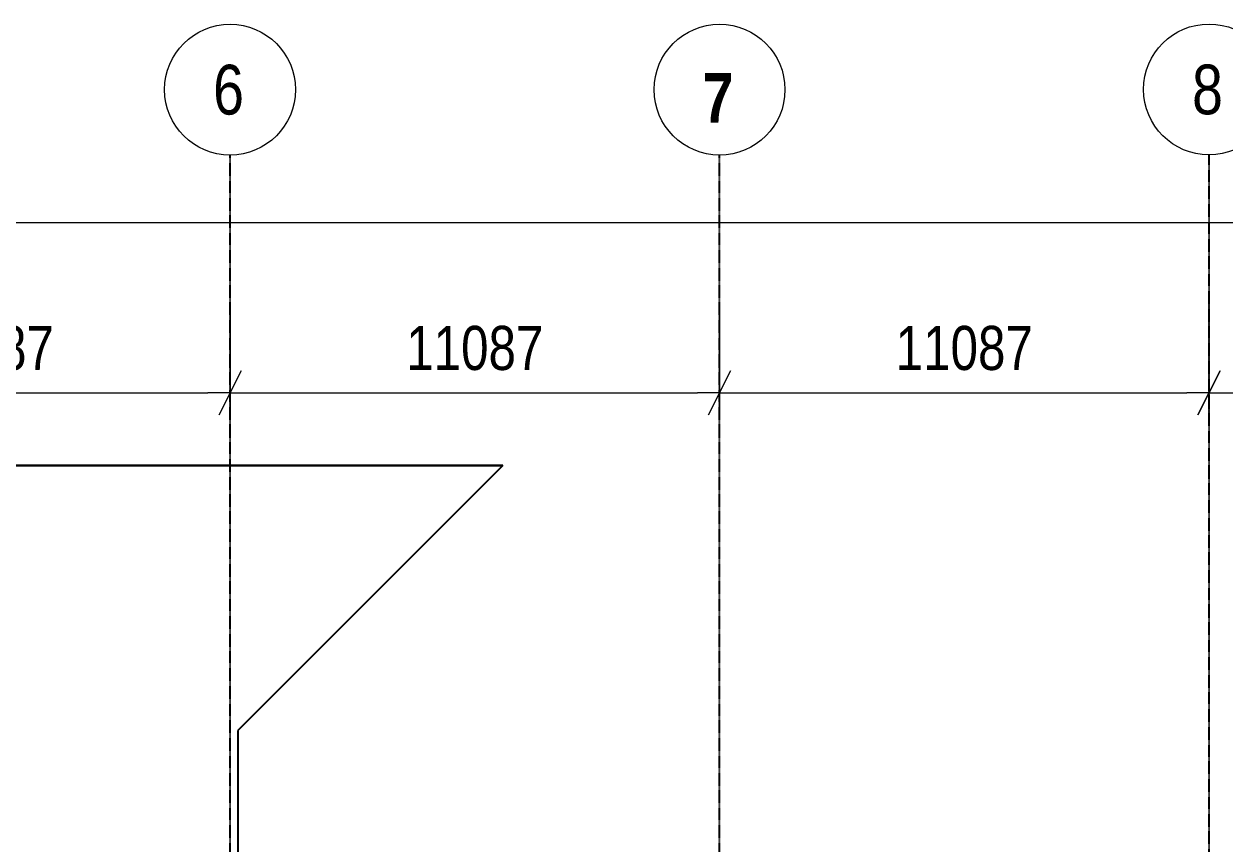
# Model space of a CAD drawing. Header units: millimetres. Extents: x -637480 to 299894, y -125373 to 39000.
# Drawn here: x 49542 to 76745, y 20428 to 39000 of the extents above; entities that cross this region are included whole.
import ezdxf
from ezdxf.enums import TextEntityAlignment as Align

# ---------------------------------------------------------------- set-up
doc = ezdxf.new("R2010")
doc.units = ezdxf.units.MM
doc.linetypes.add('Xref building Toll$0$Grid Line', pattern=[22.225, 12.7, -3.175, 3.175, -3.175])
for name, color, linetype, lineweight in [('AM_BOR', 4, 'Continuous', 25), ('Xref building Toll$0$A-FLOR', 192, 'Continuous', 25), ('Xref building Toll$0$annotation - dimensions', 7, 'Continuous', 0), ('Xref building Toll$0$annotation - text', 7, 'Continuous', 0)]:
    doc.layers.add(name, color=color, linetype=linetype, lineweight=lineweight)
doc.layers.add('Xref building Toll$0$S-GRID', color=8, linetype='Continuous')
doc.styles.add('Xref building Toll$0$1 200 sub headings', font='arial.ttf', dxfattribs={"width": 0.821429, "height": 560})
doc.styles.add('Xref building Toll$0$1 500 general', font='arial.ttf', dxfattribs={"width": 0.870588, "height": 850})
doc.styles.add('Xref building Toll$0$1 500 general_0', font='arial.ttf', dxfattribs={"width": 0.870588})
doc.dimstyles.new('Xref building Toll$0$1 500', dxfattribs={"dimtxt": 850, "dimasz": 425, "dimexe": 425, "dimexo": 0.0625, "dimgap": 425, "dimtad": 1, "dimdec": 0, "dimzin": 11, "dimdsep": 46, "dimtxsty": 'Xref building Toll$0$1 500 general', "dimblk": 'Xref building Toll$0$_Oblique_2.0', "dimcen": 0.09, "dimclrd": 256, "dimclre": 256, "dimadec": 4, "dimazin": 3, "dimtfac": 1, "dimtdec": 0, "dimtmove": 2, "dimatfit": 1, "dimldrblk": 'Xref building Toll$0$TerminatorOpen_2.0', "dimfxl": 1700, "dimfxlon": 1, "dimfrac": 2, "dimtolj": 1, "dimtzin": 11, "dimlwd": 0, "dimlwe": 0, "dimarcsym": 0})

# ---------------------------------------------------------------- blocks, each defined once
blk = doc.blocks.new('*U188')
at = {"layer": 'Xref building Toll$0$annotation - text', "linetype": 'Continuous', "lineweight": 13}
blk.add_circle((0, 0), 0.732, dxfattribs=at)
at = {"layer": 'Xref building Toll$0$annotation - text', "style": 'Xref building Toll$0$1 200 sub headings', "width": 0.8}
blk.add_text('6', height=0.556, dxfattribs=at).set_placement((-0.017, 0), align=Align.MIDDLE_CENTER)
blk = doc.blocks.new('*U189')
at = {"layer": 'Xref building Toll$0$annotation - text', "linetype": 'Continuous', "lineweight": 13}
blk.add_circle((0, 0), 0.732, dxfattribs=at)
at = {"layer": 'Xref building Toll$0$annotation - text', "insert": (-0.017, -0.093), "char_height": 0.55556, "attachment_point": 5, "line_spacing_factor": 0.6, "style": 'Xref building Toll$0$1 200 sub headings'}
blk.add_mtext('\\fArial|b1|i0|c00|p39;\\H1x;\\W0.8;7', dxfattribs=at)
blk = doc.blocks.new('*U190')
at = {"layer": 'Xref building Toll$0$annotation - text', "linetype": 'Continuous', "lineweight": 13}
blk.add_circle((0, 0), 0.732, dxfattribs=at)
at = {"layer": 'Xref building Toll$0$annotation - text', "style": 'Xref building Toll$0$1 200 sub headings', "width": 0.8}
blk.add_text('8', height=0.556, dxfattribs=at).set_placement((-0.017, 0), align=Align.MIDDLE_CENTER)
blk = doc.blocks.new('Xref building Toll$0$_Oblique_2.0')
at = {"color": 0, "linetype": 'ByBlock', "lineweight": -2}
for p, q in [((0.5, 1), (-0.5, -1)), ((0, 0), (-1, 0))]:
    blk.add_line(p, q, dxfattribs=at)
blk = doc.blocks.new('*D240')
at = {"layer": 'Defpoints', "color": 0, "linetype": 'Continuous', "transparency": 16777216}
for p in [(-302993, 270238), (-32993, 270161), (-32993, 269803)]:
    blk.add_point(p, dxfattribs=at)
at = {"layer": 'Xref building Toll$0$annotation - dimensions', "linetype": 'Continuous', "lineweight": 0, "transparency": 16777216}
for p, q in [((-302993, 270238), (-302993, 269303)), ((-32993, 270160), (-32993, 269303)), ((-302493, 269803), (-33493, 269803))]:
    blk.add_line(p, q, dxfattribs=at)
at = {"layer": 'Xref building Toll$0$annotation - dimensions', "linetype": 'Continuous', "lineweight": 0, "transparency": 16777216, "xscale": 500, "yscale": 500, "zscale": 500, "rotation": 180}
blk.add_blockref('Xref building Toll$0$_Oblique_2.0', (-302993, 269803), dxfattribs=at)
at = {"layer": 'Xref building Toll$0$annotation - dimensions', "linetype": 'Continuous', "lineweight": 0, "transparency": 16777216, "xscale": 500, "yscale": 500, "zscale": 500}
blk.add_blockref('Xref building Toll$0$_Oblique_2.0', (-32993, 269803), dxfattribs=at)
at = {"layer": 'Xref building Toll$0$annotation - dimensions', "color": 0, "linetype": 'Continuous', "lineweight": 0, "transparency": 16777216, "insert": (-167993, 270814), "char_height": 1000, "attachment_point": 5, "style": 'Xref building Toll$0$1 500 general_0'}
blk.add_mtext('\\A1;\\H1x;\\W0.8;270000', dxfattribs=at)
blk = doc.blocks.new('Xref building Toll$0$TerminatorOpen_2.0')
at = {"color": 0, "linetype": 'ByBlock', "lineweight": -2}
for q in [(-1, 1), (-1, 0), (-1, -1)]:
    blk.add_line((0, 0), q, dxfattribs=at)
blk = doc.blocks.new('*D245')
at = {"layer": 'Defpoints', "color": 0, "linetype": 'Continuous', "transparency": 16777216}
for p in [(-259871, 271330), (-248784, 271330), (-248784, 265945)]:
    blk.add_point(p, dxfattribs=at)
at = {"layer": 'Xref building Toll$0$annotation - dimensions', "linetype": 'Continuous', "lineweight": 0, "transparency": 16777216}
for p, q in [((-259871, 267945), (-259871, 265445)), ((-248784, 267945), (-248784, 265445)), ((-259371, 265945), (-249284, 265945))]:
    blk.add_line(p, q, dxfattribs=at)
at = {"layer": 'Xref building Toll$0$annotation - dimensions', "linetype": 'Continuous', "lineweight": 0, "transparency": 16777216, "xscale": 500, "yscale": 500, "zscale": 500, "rotation": 180}
blk.add_blockref('Xref building Toll$0$_Oblique_2.0', (-259871, 265945), dxfattribs=at)
at = {"layer": 'Xref building Toll$0$annotation - dimensions', "linetype": 'Continuous', "lineweight": 0, "transparency": 16777216, "xscale": 500, "yscale": 500, "zscale": 500}
blk.add_blockref('Xref building Toll$0$_Oblique_2.0', (-248784, 265945), dxfattribs=at)
at = {"layer": 'Xref building Toll$0$annotation - dimensions', "color": 0, "linetype": 'Continuous', "lineweight": 0, "transparency": 16777216, "insert": (-254327, 266955), "char_height": 1000, "attachment_point": 5, "style": 'Xref building Toll$0$1 500 general_0'}
blk.add_mtext('\\A1;\\H1x;\\W0.8;11087', dxfattribs=at)
blk = doc.blocks.new('*D215')
at = {"layer": 'Defpoints', "color": 0, "linetype": 'Continuous', "transparency": 16777216}
for p in [(-248784, 271330), (-237697, 271330), (-237697, 265945)]:
    blk.add_point(p, dxfattribs=at)
at = {"layer": 'Xref building Toll$0$annotation - dimensions', "linetype": 'Continuous', "lineweight": 0, "transparency": 16777216}
for p, q in [((-248784, 267945), (-248784, 265445)), ((-237697, 267945), (-237697, 265445)), ((-248284, 265945), (-238197, 265945))]:
    blk.add_line(p, q, dxfattribs=at)
at = {"layer": 'Xref building Toll$0$annotation - dimensions', "linetype": 'Continuous', "lineweight": 0, "transparency": 16777216, "xscale": 500, "yscale": 500, "zscale": 500, "rotation": 180}
blk.add_blockref('Xref building Toll$0$_Oblique_2.0', (-248784, 265945), dxfattribs=at)
at = {"layer": 'Xref building Toll$0$annotation - dimensions', "linetype": 'Continuous', "lineweight": 0, "transparency": 16777216, "xscale": 500, "yscale": 500, "zscale": 500}
blk.add_blockref('Xref building Toll$0$_Oblique_2.0', (-237697, 265945), dxfattribs=at)
at = {"layer": 'Xref building Toll$0$annotation - dimensions', "color": 0, "linetype": 'Continuous', "lineweight": 0, "transparency": 16777216, "insert": (-243240, 266955), "char_height": 1000, "attachment_point": 5, "style": 'Xref building Toll$0$1 500 general_0'}
blk.add_mtext('\\A1;\\H1x;\\W0.8;11087', dxfattribs=at)
blk = doc.blocks.new('*D216')
at = {"layer": 'Defpoints', "color": 0, "linetype": 'Continuous', "transparency": 16777216}
for p in [(-237697, 271330), (-226610, 271335), (-226610, 265945)]:
    blk.add_point(p, dxfattribs=at)
at = {"layer": 'Xref building Toll$0$annotation - dimensions', "linetype": 'Continuous', "lineweight": 0, "transparency": 16777216}
for p, q in [((-237697, 267945), (-237697, 265445)), ((-226610, 267945), (-226610, 265445)), ((-237197, 265945), (-227110, 265945))]:
    blk.add_line(p, q, dxfattribs=at)
at = {"layer": 'Xref building Toll$0$annotation - dimensions', "linetype": 'Continuous', "lineweight": 0, "transparency": 16777216, "xscale": 500, "yscale": 500, "zscale": 500, "rotation": 180}
blk.add_blockref('Xref building Toll$0$_Oblique_2.0', (-237697, 265945), dxfattribs=at)
at = {"layer": 'Xref building Toll$0$annotation - dimensions', "linetype": 'Continuous', "lineweight": 0, "transparency": 16777216, "xscale": 500, "yscale": 500, "zscale": 500}
blk.add_blockref('Xref building Toll$0$_Oblique_2.0', (-226610, 265945), dxfattribs=at)
at = {"layer": 'Xref building Toll$0$annotation - dimensions', "color": 0, "linetype": 'Continuous', "lineweight": 0, "transparency": 16777216, "insert": (-232153, 266955), "char_height": 1000, "attachment_point": 5, "style": 'Xref building Toll$0$1 500 general_0'}
blk.add_mtext('\\A1;\\H1x;\\W0.8;11087', dxfattribs=at)
blk = doc.blocks.new('*D217')
at = {"layer": 'Defpoints', "color": 0, "linetype": 'Continuous', "transparency": 16777216}
for p in [(-226610, 271335), (-215523, 271330), (-215523, 265945)]:
    blk.add_point(p, dxfattribs=at)
at = {"layer": 'Xref building Toll$0$annotation - dimensions', "linetype": 'Continuous', "lineweight": 0, "transparency": 16777216}
for p, q in [((-226610, 267945), (-226610, 265445)), ((-215523, 267945), (-215523, 265445)), ((-226110, 265945), (-216023, 265945))]:
    blk.add_line(p, q, dxfattribs=at)
at = {"layer": 'Xref building Toll$0$annotation - dimensions', "linetype": 'Continuous', "lineweight": 0, "transparency": 16777216, "xscale": 500, "yscale": 500, "zscale": 500, "rotation": 180}
blk.add_blockref('Xref building Toll$0$_Oblique_2.0', (-226610, 265945), dxfattribs=at)
at = {"layer": 'Xref building Toll$0$annotation - dimensions', "linetype": 'Continuous', "lineweight": 0, "transparency": 16777216, "xscale": 500, "yscale": 500, "zscale": 500}
blk.add_blockref('Xref building Toll$0$_Oblique_2.0', (-215523, 265945), dxfattribs=at)
at = {"layer": 'Xref building Toll$0$annotation - dimensions', "color": 0, "linetype": 'Continuous', "lineweight": 0, "transparency": 16777216, "insert": (-221066, 266955), "char_height": 1000, "attachment_point": 5, "style": 'Xref building Toll$0$1 500 general_0'}
blk.add_mtext('\\A1;\\H1x;\\W0.8;11087', dxfattribs=at)
blk = doc.blocks.new('Xref building Toll$0$Toll Grids')
at = {"layer": 'Xref building Toll$0$S-GRID', "linetype": 'Xref building Toll$0$Grid Line'}
for p, q in [((54209, -125373.3), (54209, 36031.5)), ((65296, -125373.3), (65296, 36031.5)), ((76383, -125368.5), (76383, 36036.3))]:
    blk.add_line(p, q, dxfattribs=at)
at = {"layer": 'Xref building Toll$0$annotation - text', "xscale": 2025, "yscale": 2025, "zscale": 2025}
for name, p in [('*U188', (54209, 37513.4)), ('*U189', (65296, 37513.4)), ('*U190', (76383, 37518.2))]:
    blk.add_blockref(name, p, dxfattribs=at)
at = {"layer": 'Xref building Toll$0$annotation - dimensions', "linetype": 'Continuous', "lineweight": 0}
for base, p1, p2, picture, middle in [((270000, 34504.6), (0, 34939.4), (270000, 34861.8), '*D240', (135000, 35515.1)), ((54209, 30645.8), (43122, 36031.5), (54209, 36031.5), '*D245', (48665.5, 31656.4)), ((65296, 30645.8), (54209, 36031.5), (65296, 36031.5), '*D215', (59752.5, 31656.4)), ((76383, 30645.8), (65296, 36031.5), (76383, 36036.3), '*D216', (70839.5, 31656.4)), ((87470, 30645.8), (76383, 36036.3), (87470, 36031.5), '*D217', (81926.5, 31656.4))]:
    dim = blk.add_linear_dim(base=base, p1=p1, p2=p2, text='\\H1x;\\W0.8;<>', dimstyle='Xref building Toll$0$1 500', override={"dimtxt": 1000, "dimasz": 500, "dimexe": 500, "dimgap": 500, "dimtxsty": 'Xref building Toll$0$1 500 general_0', "dimatfit": 3, "dimfxl": 2000}, dxfattribs=at)
    dim.commit()
    dim.dimension.update_dxf_attribs({"geometry": picture, "text_midpoint": middle, "insert": (302992.6, -235298.7)})
blk = doc.blocks.new('Xref building Toll')
at = {"layer": 'Xref building Toll$0$A-FLOR'}
for p, q in [((0, 29000), (60384, 29000)), ((60384, 29000), (150, 29000)), ((60384, 29000), (54384, 23000)), ((54384, 23000), (54384, 0))]:
    blk.add_line(p, q, dxfattribs=at)
blk.add_blockref('Xref building Toll$0$Toll Grids', (0, 0))

msp = doc.modelspace()

# ---------------------------------------------------------------- block references
at = {"layer": 'AM_BOR'}
msp.add_blockref('Xref building Toll', (0, 0), dxfattribs=at)

doc.saveas('drawing.dxf')
